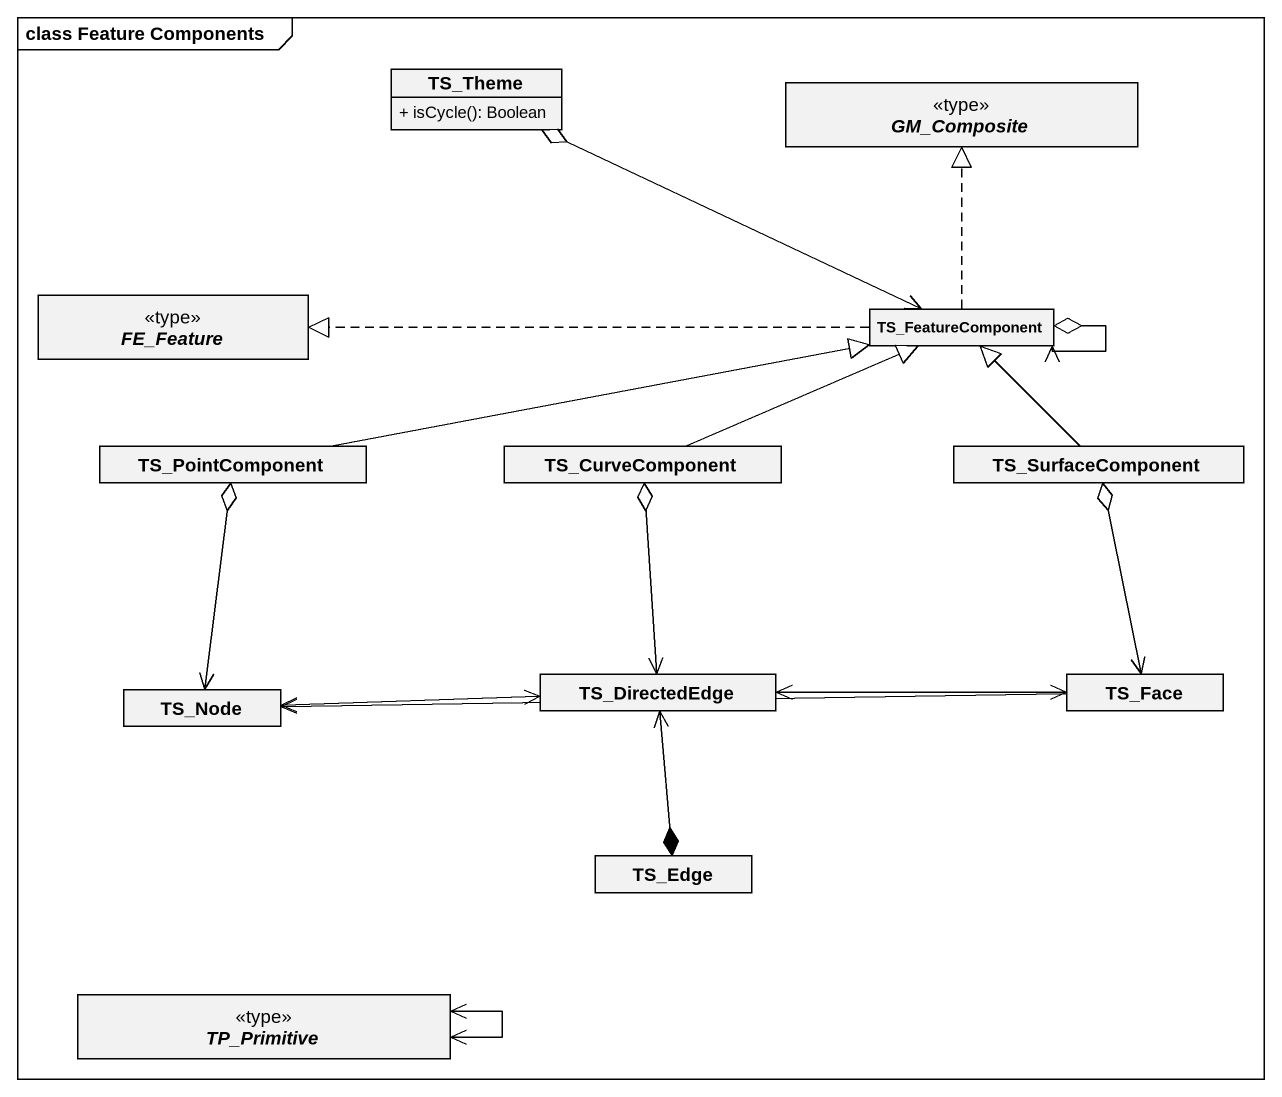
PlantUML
@startuml
mainframe class Feature Components
hide circle
hide empty members
skinparam classAttributeIconSize 0
class TS_Theme {
  + isCycle(): Boolean
}
abstract class GM_Composite <<type>>
abstract class FE_Feature <<type>>
class TS_FeatureComponent
class TS_PointComponent
class TS_CurveComponent
class TS_SurfaceComponent
class TS_Node
class TS_DirectedEdge
class TS_Face
class TS_Edge
abstract class TP_Primitive <<type>>
TS_FeatureComponent <-left-o TS_Theme
TS_FeatureComponent .up.|> GM_Composite
TS_FeatureComponent .left.|> FE_Feature
TS_FeatureComponent <--> TS_FeatureComponent
TS_FeatureComponent <--o TS_FeatureComponent
TS_PointComponent -right-|> TS_FeatureComponent
TS_CurveComponent -right-|> TS_FeatureComponent
TS_SurfaceComponent -up-|> TS_FeatureComponent
TS_Node <-up-o TS_PointComponent
TS_DirectedEdge <-up-o TS_CurveComponent
TS_DirectedEdge <-left-> TS_Node
TS_DirectedEdge <--* TS_Edge
TS_Face <-up-o TS_SurfaceComponent
TS_Face -left-> TS_Node
TS_Face <-left-> TS_DirectedEdge
TP_Primitive <--> TP_Primitive
@enduml
